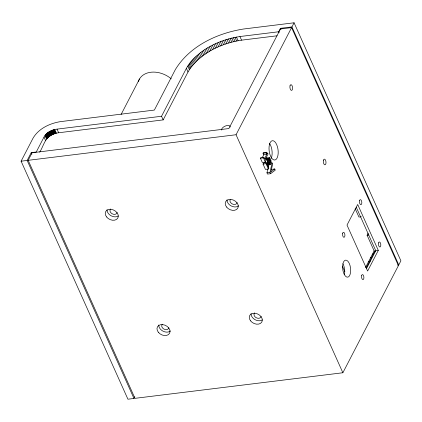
<?xml version="1.0" encoding="UTF-8"?>
<svg xmlns="http://www.w3.org/2000/svg" width="422" height="422" viewBox="0 0 422 422"><rect width="100%" height="100%" fill="white"/><g stroke="black" fill="none" stroke-linecap="round" stroke-linejoin="round"><path stroke-width="0.63" d="M269.394 157.596C268.155 159.178 271.742 160.597 270.259 162.649L267.237 163.019C268.714 160.972 265.127 159.553 266.366 157.97L269.394 157.596C271.789 159.727 272.296 165.835 267.516 164.944M271.721 169.338L274.748 168.964L275.271 170.135L270.555 173.7L267.527 174.07L266.973 172.83L267.791 169.032M268.202 167.133L268.751 164.601M270.555 173.7L270.001 172.456L272.053 162.961L270.84 163.108M134.85 396.78L133.98 398.458L127.924 399.207L21.1 161.193L33.016 138.221C38.608 128.541 49.822 123.324 60.51 121.626L154.357 110.073L175.362 69.556C189.678 46.03 217.177 33.153 243.621 29.002L294.076 22.793L400.9 260.807L398.764 264.926L397.487 265.085M133.98 398.458L27.156 160.45L31.217 152.622L36.26 151.999L44.015 137.055C46.494 132.302 51.932 129.823 57.033 129.127L161.542 116.261L186.387 68.338C197.549 49.828 219.171 39.731 239.923 36.535L278.657 31.766L280.435 28.332L291.94 26.918L294.076 22.793M28.163 160.323L32.083 152.769L228.866 128.552L280.482 28.97L291.586 27.604L398.41 265.612L342.87 372.753L134.987 398.336L28.163 160.323L236.051 134.739L291.586 27.604M39.679 152.178C43.244 146.735 44.547 138.843 50.74 135.483C53.156 134.032 55.862 133.067 58.663 132.756L163.172 119.895L188.017 71.967C199.179 53.457 220.801 43.361 241.553 40.164L277.059 35.796M121.119 114.446L139.508 78.972M266.44 153.26L267.653 153.112L268.054 154.009L265.005 159.896L265.691 161.426L265.348 162.095L262.32 162.465L260.432 158.255L260.775 157.591L263.803 157.216L264.504 158.783L266.773 154.405L266.071 152.843L266.382 152.247L263.354 152.616L263.043 153.212L263.745 154.779L262.331 157.517M265.348 162.095L263.46 157.886L263.803 157.216M269.938 164.649L266.936 164.021L268.84 168.262L268.455 169.016L265.427 169.386L263.033 164.058L263.507 163.145C265.612 161.542 268.582 164.612 270.259 162.649M268.455 169.016L266.06 163.689L266.535 162.771M366.196 267.907L374.536 251.818L367.082 235.207L368.148 233.144M365.542 267.469L374.224 250.721M366.581 268.461L375.775 250.721L356.231 207.176M378.302 250.41L367.62 271.014L347.005 225.084L357.687 204.48L378.302 250.41L375.775 250.721M267.653 153.112L267.068 153.36L266.382 152.247M274.748 168.964L270.866 171.997L272.601 164.19L272.053 162.961M21.1 161.193L27.156 160.45M263.043 153.212L266.071 152.843M263.745 154.779L266.773 154.405M260.432 158.255L263.46 157.886M265.886 158.899L268.914 158.524M265.913 158.962L268.941 158.588M266.171 159.147L269.199 158.772M266.472 159.437L269.5 159.062M266.82 159.896L269.848 159.521M267.131 160.46L270.159 160.086M267.363 161.109L270.386 160.74M267.469 161.779L270.497 161.404M267.432 162.428L270.46 162.059M267.079 163.425L269.953 163.077M263.033 164.058L266.06 163.689M267.754 163.53L269.574 163.309M268.582 164.596L270.397 164.374M267.026 164.838L268.84 164.612M266.973 172.83L270.001 172.456M361.285 216.76L358.932 217.05L355.203 208.748M367.082 235.207L368.844 234.991M374.536 251.818L375.712 251.676M372.251 254.202L373.544 254.044M370.495 257.636L371.782 257.478M368.248 261.74L370.184 261.503M291.94 26.918L398.764 264.926M280.435 28.332L280.904 29.371M278.657 31.766L279.121 32.805M239.923 36.535L241.553 40.164M342.5 266.451L344.911 271.826M236.462 37.046L238.087 40.676M234.98 37.315L236.61 40.945M233.377 37.648L235.007 41.277M231.757 38.022L233.387 41.651M230.132 38.434L231.762 42.063M228.497 38.882L230.127 42.511M226.862 39.367L228.492 42.997M225.221 39.895L226.851 43.524M223.586 40.454L225.216 44.083M221.951 41.05L223.581 44.679M220.321 41.678L221.951 45.312M218.702 42.342L220.331 45.972M217.093 43.039L218.723 46.668M215.5 43.767L217.13 47.396M213.917 44.521L215.547 48.155M212.356 45.307L213.986 48.941M210.815 46.125L212.445 49.754M209.301 46.963L210.931 50.593M207.809 47.828L209.439 51.463M206.342 48.72L207.972 52.349M204.913 49.632L206.537 53.262M203.51 50.566L205.139 54.195M202.143 51.521L203.773 55.15M200.809 52.492L202.439 56.121M236.051 134.739L342.87 372.753M199.516 53.478L201.146 57.112M198.266 54.48L199.896 58.115M197.058 55.498L198.688 59.133M195.892 56.527L197.522 60.161M194.774 57.571L196.404 61.201M193.703 58.616L195.333 62.25M192.68 59.676L194.31 63.305M191.709 60.736L193.339 64.366M190.791 61.802L192.421 65.431M189.932 62.867L191.562 66.502M189.119 63.938L190.749 67.567M188.37 65.004L190 68.638M187.727 65.996L189.351 69.625M186.387 68.338L188.017 71.967M161.542 116.261L163.172 119.895M57.033 129.127L58.663 132.756M54.723 129.522L56.353 133.157M54.343 129.623L55.973 133.252M53.958 129.728L55.588 133.357M53.573 129.844L55.203 133.473M53.188 129.971L54.818 133.6M52.808 130.103L54.433 133.732M52.423 130.245L54.053 133.874M52.038 130.393L53.668 134.022M51.658 130.551L53.288 134.18M51.284 130.714L52.914 134.344M50.909 130.889L52.539 134.518M50.54 131.068L52.17 134.697M50.176 131.253L51.806 134.887M49.817 131.448L51.447 135.077M49.458 131.648L51.088 135.277M49.11 131.854L50.74 135.483M48.773 132.065L50.403 135.694M48.435 132.281L50.065 135.91M48.113 132.497L49.743 136.132M47.791 132.724L49.421 136.359M47.486 132.956L49.116 136.586M47.185 133.188L48.815 136.818M46.895 133.426L48.525 137.055M46.62 133.668L48.245 137.298M46.351 133.911L47.981 137.54M46.093 134.154L47.723 137.783M45.845 134.402L47.475 138.031M45.613 134.65L47.243 138.279M45.391 134.898L47.021 138.532M45.186 135.151L46.816 138.78M44.975 135.42L46.605 139.054M44.015 137.055L45.645 140.684M31.217 152.622L31.914 154.178M221.714 130.05A4.579 2.268 -24.2 0 1 225.691 125.898A4.579 2.268 -24.2 0 1 230.19 127.054M168.853 327.783A3.777 2.785 27.4 0 1 163.889 329.044A3.777 2.785 27.4 0 1 162.465 324.249M237.09 202.597A3.777 2.785 27.4 0 1 232.569 204.079A3.777 2.785 27.4 0 1 230.227 199.627M117.11 212.498A3.777 2.785 27.4 0 1 112.152 213.764A3.777 2.785 27.4 0 1 110.722 208.964M261.128 316.426A3.777 2.785 27.4 0 1 256.17 317.692A3.777 2.785 27.4 0 1 254.74 312.892M269.584 143.459A9.732 4.478 83 0 1 271.267 158.276M343.25 264.246A8.588 3.951 83 0 1 344.22 274.638M238.678 205.799A6.868 5.064 27.4 0 1 231.245 205.973A6.868 5.064 27.4 0 1 227.01 199.828M118.329 215.974A6.868 5.064 27.4 0 1 111.002 215.732A6.868 5.064 27.4 0 1 107.035 209.729M262.347 319.902A6.868 5.064 27.4 0 1 255.02 319.66A6.868 5.064 27.4 0 1 251.053 313.657M170.441 330.98A6.868 5.064 27.4 0 1 163.008 331.159A6.868 5.064 27.4 0 1 158.772 325.009M138.332 81.741A21.754 16.041 27.4 0 1 171.274 78.835M359.565 200.635A2.521 1.161 83 0 0 360.715 204.654A2.521 1.161 83 0 0 361.622 201.231A2.521 1.161 83 0 0 359.565 200.635M378.555 242.935A2.521 1.161 83 0 0 379.7 246.954A2.521 1.161 83 0 0 380.607 243.531A2.521 1.161 83 0 0 378.555 242.935M361.643 275.561A2.521 1.161 83 0 0 362.793 279.575A2.521 1.161 83 0 0 363.701 276.152A2.521 1.161 83 0 0 361.643 275.561M342.659 233.255A2.521 1.161 83 0 0 343.803 237.275A2.521 1.161 83 0 0 344.716 233.851A2.521 1.161 83 0 0 342.659 233.255M290.035 85.782A2.864 1.319 83 0 0 291.338 90.35A2.864 1.319 83 0 0 292.372 86.463A2.864 1.319 83 0 0 290.035 85.782M323.442 160.218A2.864 1.319 83 0 0 324.745 164.786A2.864 1.319 83 0 0 325.779 160.898A2.864 1.319 83 0 0 323.442 160.218M269.484 144.408A9.732 4.478 83 0 0 273.92 159.938A9.732 4.478 83 0 0 277.428 146.708A9.732 4.478 83 0 0 269.484 144.408M342.991 263.407A8.588 3.951 83 0 0 346.905 277.106A8.588 3.951 83 0 0 350.002 265.438A8.588 3.951 83 0 0 342.991 263.407M226.535 207.017A6.868 5.064 27.4 0 0 237.76 208.215A6.868 5.064 27.4 0 0 230.961 199.437A6.868 5.064 27.4 0 0 226.535 207.017M106.555 216.919A6.868 5.064 27.4 0 0 117.785 218.111A6.868 5.064 27.4 0 0 110.981 209.333A6.868 5.064 27.4 0 0 106.555 216.919M250.573 320.847A6.868 5.064 27.4 0 0 261.804 322.039A6.868 5.064 27.4 0 0 254.999 313.261A6.868 5.064 27.4 0 0 250.573 320.847M158.297 332.204A6.868 5.064 27.4 0 0 169.523 333.396A6.868 5.064 27.4 0 0 162.718 324.618A6.868 5.064 27.4 0 0 158.297 332.204"/></g></svg>
